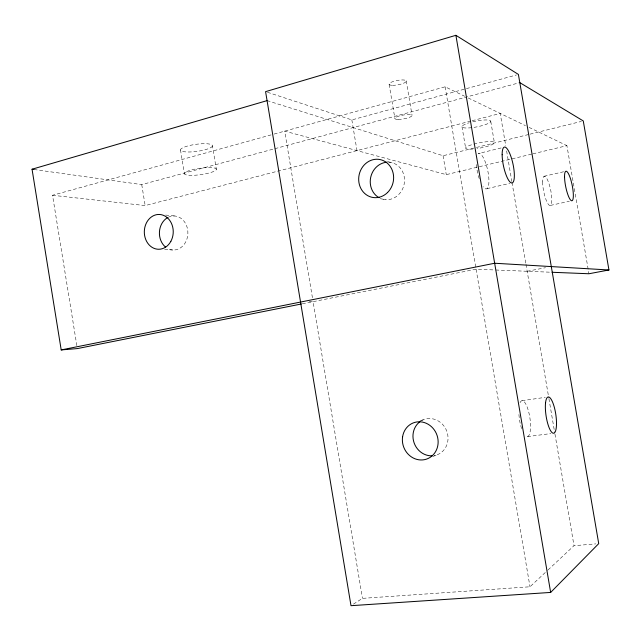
<?xml version="1.0" encoding="UTF-8"?>
<svg xmlns="http://www.w3.org/2000/svg" width="641" height="641" viewBox="0 0 641 641"><rect width="100%" height="100%" fill="white"/><g stroke="black" fill="none" stroke-linecap="round" stroke-linejoin="round"><path stroke-width="0.48" stroke-dasharray="3.21 2.4" d="M353.447 604.118L362.453 598.365L529.987 586.779L547.31 570.618M548.031 569.945L574.015 545.699L595.761 543.88M433.108 456.44L436.785 454.934M420.208 420.712L423.989 419.526M76.848 345.643L52.538 195.273L273.138 134.33M274.1 134.065L445.134 86.815L464.685 96.262M267.473 92.272L351.853 119.915L465.454 88.883M466.416 88.618L516.478 74.949M34.029 169.504L141.741 184.6L273.979 148.928M274.949 148.672L519.803 82.625M52.538 195.273L145.162 205.577L471.191 120.973M472.161 120.716L500.22 113.433L505.781 145.988M267.073 100.629L443.075 155.739L529.129 134.378M530.091 134.145L581.331 121.421M501.142 147.951L478.266 153.568A18.164 5.192 77.7 0 1 488.426 174.408A18.164 5.192 77.7 0 1 483.002 186.579M312.423 297.72L284.7 131.141L446.28 174.64L478.386 166.932M479.356 166.692L531.894 154.08M532.863 153.84L566.916 145.667L588.935 273.755M486.992 188.638L509.779 183.382M544.049 176.267L563.904 171.692M550.451 205.408L569.328 201.29M302.32 303.802L476.087 269.212L494.748 269.965M527.166 271.271L545.507 267.706M522.006 400.689L545.283 397.348M527.511 436.593L550.899 433.58M309.218 301.783L313.08 301.663L362.453 598.365M495.733 270.005L550.082 272.193M164.649 249.589L172.581 249.99M165.61 215.072L174.536 215.969M380.249 198.686L385.874 199.704M387.476 161.532L393.045 162.998M468.234 97.977L525.46 125.628M529.057 127.375L566.916 145.667M506.622 150.923L511.838 181.499M512.007 182.485L525.82 263.379M525.989 264.364L548.736 397.628M548.904 398.614L554.802 433.164M554.97 434.149L574.015 545.699M490.766 121.357L494.411 142.767M461.993 126.694L465.622 148.055M445.134 86.815L529.987 586.779M443.075 155.739L446.28 174.64M406.226 80.854L412.035 115.22M389.143 84.436L394.928 118.713M351.853 119.915L356.997 150.603M212.475 145.9A16.137 3.558 -7.8 0 1 187.941 151.997A16.137 3.558 -7.8 0 1 189.055 145.635A16.137 3.558 -7.8 0 1 212.475 145.9L216.354 169.432A16.145 3.213 -8 0 1 191.779 175.346A16.145 3.213 -8 0 1 192.989 169.569A16.145 3.213 -8 0 1 216.354 169.432M180.49 149.898L184.376 173.559M141.741 184.6L145.162 205.577M168.15 217.315A17.043 14.246 -88.8 0 1 187.885 233.452A17.043 14.246 -88.8 0 1 167.245 248.267M479.236 178.623A18.164 5.192 77.7 0 1 476.231 163.11M388.654 162.189A18.845 17.067 -78.2 0 1 404.142 184.159A18.845 17.067 -78.2 0 1 381.515 198.83M472.713 149.049A14.655 2.636 -10.9 0 1 471.624 144.754A14.655 2.636 -10.9 0 1 494.115 142.198A14.655 2.636 -10.9 0 1 477.032 148.56M472.746 121.782A14.647 2.925 -11.1 0 1 490.766 121.301A14.647 2.925 -11.1 0 1 472.537 127.575M471.656 127.687A14.647 2.925 -11.1 0 1 462.057 126.95A14.647 2.925 -11.1 0 1 469.228 122.743M421.522 420.672A18.829 17.347 69.2 0 1 446.833 431.345A18.829 17.347 69.2 0 1 434.141 455.615M521.614 428.629A18.164 5.264 81.5 0 1 518.857 413.076M520.051 402.7A18.164 5.264 81.5 0 1 529.594 416.057A18.164 5.264 81.5 0 1 526.085 436.321M392.42 85.317A8.766 2.203 -10.5 0 0 406.226 81.439A8.766 2.203 -10.5 0 0 394.391 81.127A8.766 2.203 -10.5 0 0 392.42 85.317M398.173 119.426A8.766 1.931 -10.4 0 0 412.019 115.733A8.766 1.931 -10.4 0 0 400.224 115.709A8.766 1.931 -10.4 0 0 398.173 119.426M542.631 181.892A14.951 3.558 78.5 0 0 549.505 205.392A14.951 3.558 78.5 0 0 549.497 185.281A14.951 3.558 78.5 0 0 542.631 181.892"/><path stroke-width="0.96" d="M550.651 592.428L598.726 543.624L518.401 74.42L455.887 35.311L265.582 91.647L350.996 605.689L550.651 592.428L455.887 35.311M301.334 303.994L77.321 348.592L61.199 349.922L32.05 169.224L267.073 100.629M61.199 349.922L494.66 263.243L608.95 269.981L583.27 120.941L519.803 82.625M608.95 269.981L588.935 273.755L552.069 272.273M32.05 169.224L34.029 169.504M165.642 247.154A17.043 14.246 -88.8 0 1 167.309 217.788M379.071 197.724A18.845 17.067 -78.2 0 1 370.714 177.261A18.845 17.067 -78.2 0 1 386.86 162.221M432.33 455.815A18.829 17.347 69.2 0 1 414.166 443.035A18.829 17.347 69.2 0 1 419.999 421.666M170.835 241.369A17.411 14.463 -88.9 0 0 159.665 214.471A17.411 14.463 -88.9 0 0 145.836 239.742A17.411 14.463 -88.9 0 0 170.835 241.369M387.565 192.508A19.302 17.403 -78.6 0 0 381.916 160.066A19.302 17.403 -78.6 0 0 358.984 182.805A19.302 17.403 -78.6 0 0 387.565 192.508M502.143 154.729A18.349 4.848 77.9 0 0 511.382 182.933A18.349 4.848 77.9 0 0 511.222 157.422A18.349 4.848 77.9 0 0 502.143 154.729M564.545 176.884A15.08 3.309 78.6 0 0 571.275 200.641A15.08 3.309 78.6 0 0 571.003 180.417A15.08 3.309 78.6 0 0 564.545 176.884M402.588 436.85A19.286 17.684 69.6 0 0 426.674 459.068A19.286 17.684 69.6 0 0 431.505 426.738A19.286 17.684 69.6 0 0 402.588 436.85M545.515 403.157A18.357 4.92 81.4 0 0 552.486 432.915A18.357 4.92 81.4 0 0 554.802 409.182A18.357 4.92 81.4 0 0 545.515 403.157"/></g></svg>
